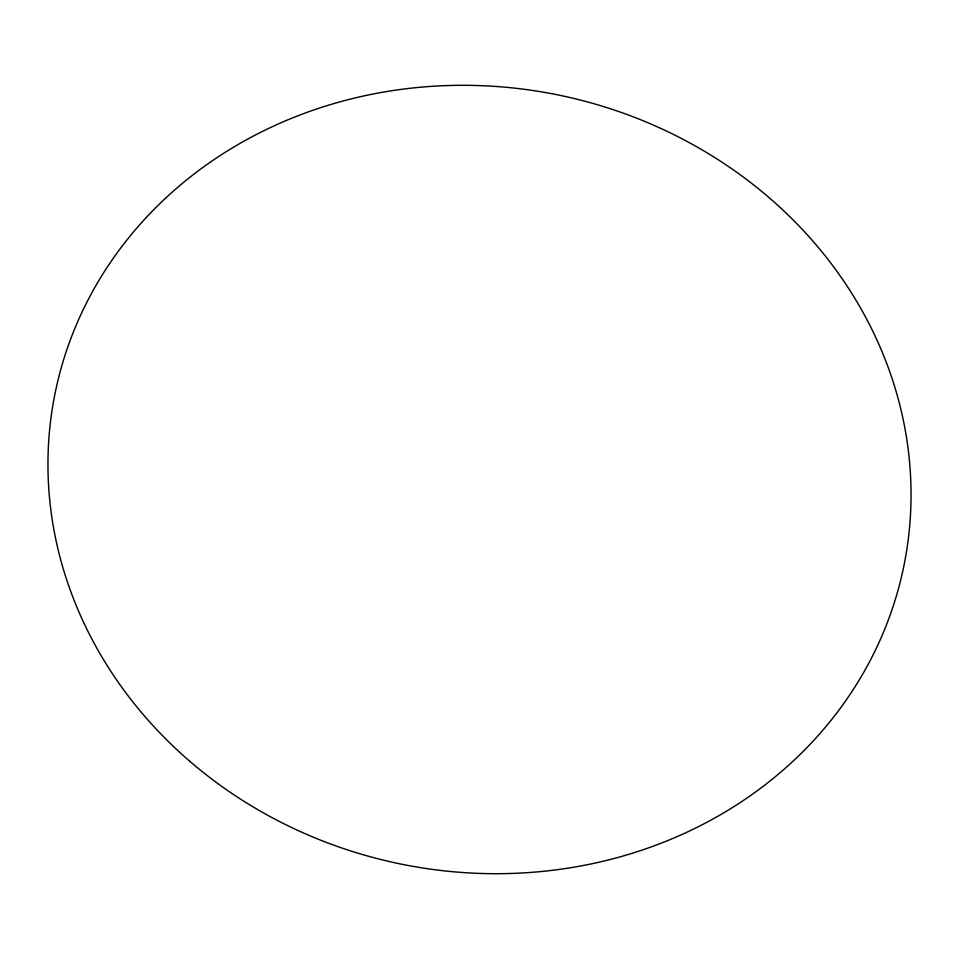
<?xml version="1.0" encoding="UTF-8"?>
<svg xmlns="http://www.w3.org/2000/svg" width="959" height="959" viewBox="0 0 959 959"><rect width="100%" height="100%" fill="white"/><g stroke="black" fill="none" stroke-linecap="round" stroke-linejoin="round"><path stroke-width="1.44" d="M189.762 761.254A433.096 392.519 11.5 0 0 901.34 577.402A433.096 392.519 11.5 0 0 347.398 99.856A433.096 392.519 11.5 0 0 189.762 761.254"/></g></svg>
